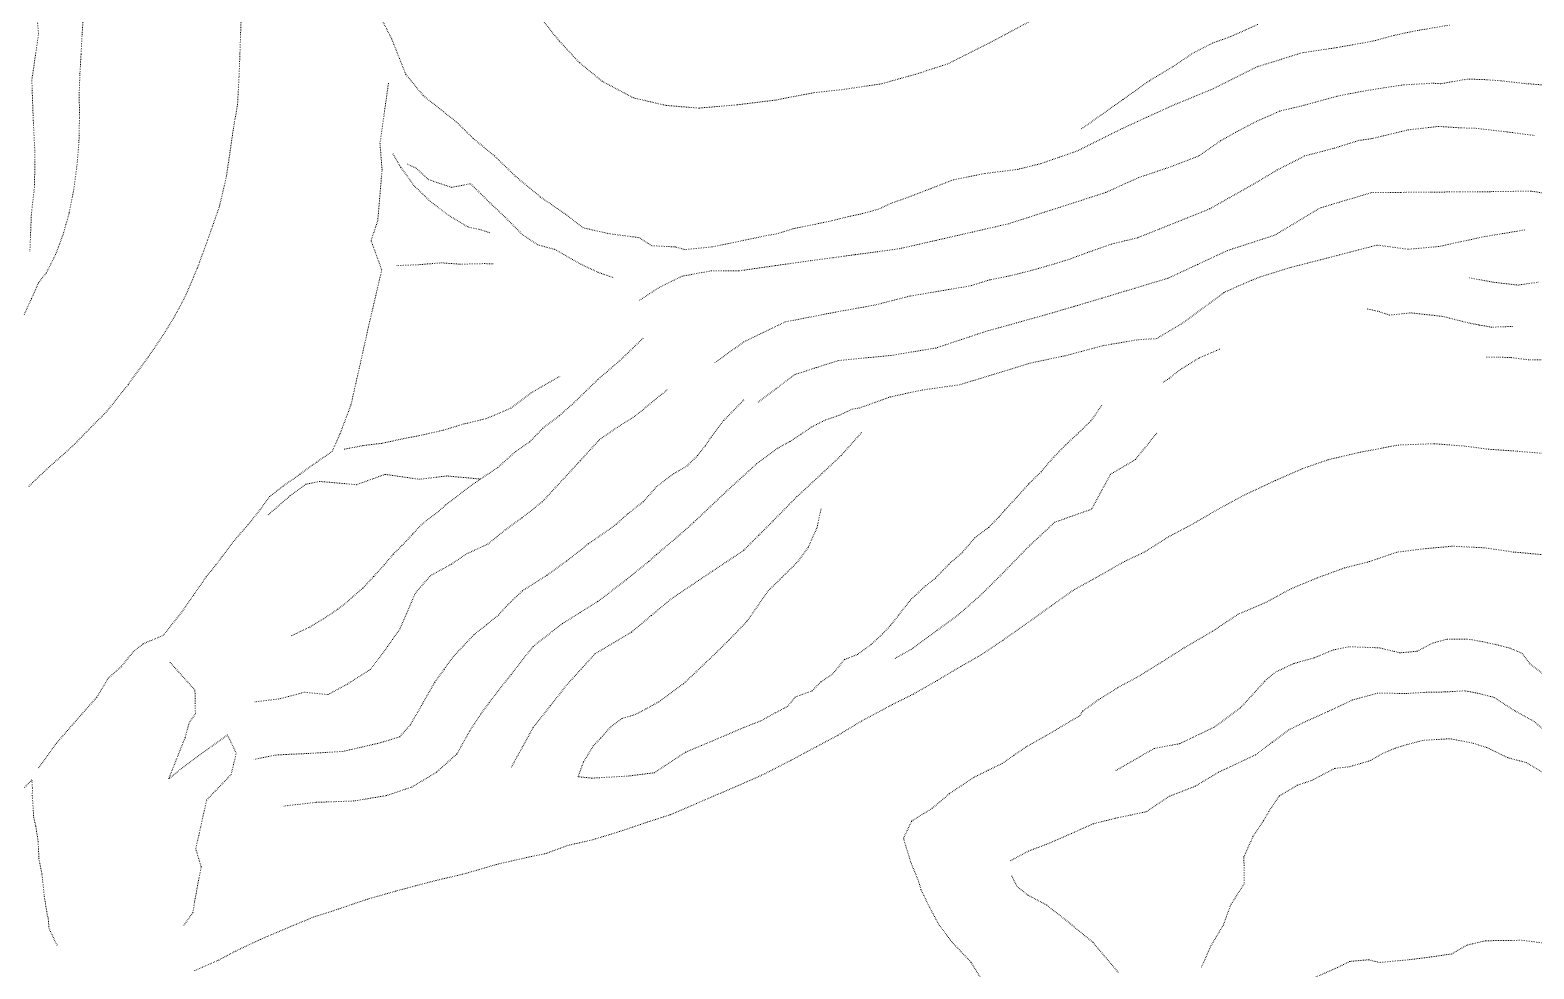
# Model space of a CAD drawing. Extents: x 682410 to 689460, y 7661803 to 7669124.
# Drawn here: x 686009.6 to 686323.7, y 7665794.9 to 7665991 of the extents above; entities that cross this region are included whole.
import ezdxf

# ---------------------------------------------------------------- set-up
doc = ezdxf.new("R2010")
doc.units = 0
doc.header["$MEASUREMENT"] = 0
doc.linetypes.add('DOT', pattern=[0.25, 0, -0.25])
doc.layers.add('02 TOE_Line', color=1, linetype='DOT', lineweight=20)

msp = doc.modelspace()

# ---------------------------------------------------------------- linework, layer by layer
at = {"layer": '02 TOE_Line'}
for points in [[(686008.39, 7665931.61, 3967.86), (686009.88, 7665934.91, 3967.57), (686011.36, 7665938.21, 3967.27), (686013.01, 7665940.32, 3967.21), (686014.94, 7665944.17, 3966.7), (686016.5, 7665948.34, 3966.14), (686017.77, 7665952.85, 3965.67), (686018.7, 7665957.65, 3965.24), (686019.37, 7665962.57, 3964.75), (686019.8, 7665967.56, 3964.25), (686019.91, 7665972.69, 3963.74), (686019.86, 7665977.97, 3963.14), (686020.01, 7665982.02, 3962.92), (686020.25, 7665986.1, 3962.46), (686020.46, 7665990.12, 3962.05), (686020.73, 7665994.12, 3961.75)], [(686010.9, 7665995.54, 3969.79), (686011.37, 7665990.25, 3969.85), (686010.67, 7665985.4, 3969.9), (686009.96, 7665980.56, 3969.96), (686010.11, 7665976.36, 3970), (686010.26, 7665972.17, 3970.05), (686010.59, 7665965.8, 3970.12), (686010.54, 7665958.5, 3970.2), (686009.87, 7665952.62, 3970.26), (686009.55, 7665944.73, 3970.39)], [(686306.05, 7665992.06, 3940.64), (686299.39, 7665990.93, 3940.35), (686294.36, 7665989.89, 3940.42), (686290.31, 7665988.76, 3940.66), (686282.51, 7665987.36, 3940.58), (686275.37, 7665986.3, 3940.77), (686270.62, 7665984.83, 3940.79), (686265.88, 7665983.36, 3940.82), (686261.17, 7665981.01, 3940.7), (686256.46, 7665978.66, 3940.58), (686252.23, 7665976.92, 3940.46), (686248.01, 7665975.18, 3940.34), (686242.85, 7665972.81, 3940.38), (686237.69, 7665970.45, 3940.42), (686232.99, 7665968.11, 3940.44), (686228.3, 7665965.77, 3940.47), (686224.51, 7665964.45, 3940.56), (686220.72, 7665963.13, 3940.65), (686215.84, 7665961.91, 3941.14), (686209.02, 7665961.06, 3941.63), (686202.47, 7665959.76, 3942.16), (686197.63, 7665957.89, 3942.9), (686192.78, 7665956.02, 3943.64), (686189.37, 7665954.82, 3943.92), (686186.87, 7665953.62, 3944.12), (686183.01, 7665952.57, 3944.67), (686181, 7665952.17, 3944.74), (686177.06, 7665951.2, 3944.99), (686173.36, 7665950.4, 3945.32), (686168.94, 7665949.51, 3945.57), (686165.56, 7665948.47, 3945.82), (686163.47, 7665948.1, 3946.07), (686158.66, 7665947.1, 3946.26), (686152, 7665945.73, 3946.61), (686146.4, 7665945.17, 3947.32), (686144.3, 7665945.72, 3947.48), (686139.42, 7665945.97, 3947.69), (686136.8, 7665947.67, 3947.69), (686130.58, 7665948.47, 3948.3), (686125.11, 7665949.71, 3948.81), (686121.46, 7665952.53, 3948.72), (686116.23, 7665956.13, 3949.12), (686110.94, 7665960.51, 3949.48), (686106.57, 7665964.74, 3950.07), (686102.05, 7665968.47, 3950.49), (686098.84, 7665971.66, 3950.99), (686095.98, 7665973.94, 3950.99), (686091.71, 7665977.34, 3951.75), (686088.06, 7665981.79, 3951.9), (686085.12, 7665989.18, 3952.41), (686082.32, 7665994.66, 3952.84)], [(686218.04, 7665992.65, 3940.19), (686210.3, 7665988.51, 3940.96), (686201.2, 7665983.94, 3942), (686194.47, 7665981.77, 3942.6), (686187.4, 7665979.8, 3943.21), (686179.42, 7665978.61, 3943.87), (686173.19, 7665977.93, 3944.41), (686165.39, 7665976.41, 3945.13), (686157.14, 7665975.39, 3945.91), (686149.2, 7665974.72, 3946.7), (686142.29, 7665975.3, 3947.3), (686135.61, 7665976.86, 3948.13), (686129.1, 7665980.32, 3948.99), (686124.32, 7665984.23, 3949.71), (686120.1, 7665988.75, 3950.42), (686114.69, 7665995.54, 3951.29)], [(686053.65, 7665992.65, 3962.26), (686053.43, 7665986.24, 3962.71), (686053.23, 7665981.12, 3963.11), (686052.93, 7665975.44, 3963.38), (686052.05, 7665970.43, 3963.85), (686051.35, 7665965.48, 3964.21), (686050.58, 7665960.36, 3964.69), (686049.18, 7665954.29, 3965), (686046.65, 7665947.07, 3965.6), (686044.52, 7665941.26, 3965.96), (686042.02, 7665935.42, 3966.34), (686039.71, 7665931.07, 3966.69), (686036.94, 7665926.61, 3967.01), (686034.24, 7665922.68, 3967.33), (686030.05, 7665916.93, 3967.76), (686025.48, 7665911.2, 3968.39), (686022.26, 7665908, 3968.92), (686018.4, 7665904.04, 3969.31), (686013.43, 7665899.63, 3969.79), (686009.32, 7665895.71, 3970.37)], [(686265.99, 7665992.2, 3936.5), (686263.19, 7665990.93, 3936.81), (686260.35, 7665989.66, 3937.14), (686256.57, 7665988.31, 3937.45), (686252.5, 7665986.22, 3937.97), (686248.21, 7665983.33, 3938.57), (686243.38, 7665980.44, 3938.98), (686237.84, 7665976.51, 3939.53), (686229.21, 7665970.39, 3939.77)], [(686011.38, 7665836.89, 3957.76), (686015.08, 7665842.03, 3955.51), (686020.4, 7665848.14, 3952.51), (686023.55, 7665851.68, 3951.77), (686025.92, 7665855.61, 3951.93), (686028.72, 7665858.14, 3951.57), (686031.13, 7665861.16, 3949.96), (686033.22, 7665862.82, 3949.53), (686037.41, 7665864.58, 3948.19), (686041.09, 7665869.19, 3948.53), (686043.73, 7665872.99, 3948.76), (686046.37, 7665876.79, 3949.08), (686048.43, 7665879.33, 3949.36), (686052.04, 7665884.15, 3949.79), (686055.19, 7665887.77, 3949.71), (686057.77, 7665890.97, 3949.78), (686059.63, 7665893.61, 3949.59), (686062.45, 7665895.75, 3948.57), (686065.99, 7665898.26, 3947.25), (686069.47, 7665900.78, 3945.98), (686072.66, 7665902.97, 3944.83), (686074.35, 7665906.71, 3945.05), (686076.61, 7665912.72, 3945.43), (686078.33, 7665920.28, 3945.84), (686080.28, 7665929.07, 3946.31), (686081.63, 7665934.85, 3946.59), (686083.04, 7665940.91, 3946.89), (686080.81, 7665947.03, 3949.68), (686082.22, 7665951.26, 3949.58), (686083.11, 7665961.92, 3949.64), (686082.68, 7665967.32, 3950.2), (686084.46, 7665980.02, 3953.82)], [(686326.43, 7665979.49, 3950.34), (686321.79, 7665979.85, 3950.37), (686316.81, 7665980.43, 3950.35), (686313.77, 7665980.65, 3950.34), (686309.89, 7665980.79, 3950.32), (686304.22, 7665979.81, 3950.3), (686302.67, 7665979.92, 3950.01), (686296.44, 7665979.58, 3950.03), (686291.99, 7665978.9, 3950.05), (686287.84, 7665978.23, 3950.06), (686282.51, 7665977.18, 3950.06), (686275.49, 7665975.26, 3950.05), (686270.6, 7665974.1, 3950.04), (686265.79, 7665971.96, 3950.03), (686261.35, 7665969.65, 3950.03), (686258.25, 7665967.89, 3950.02), (686253.68, 7665964.72, 3950.01), (686247.78, 7665962.45, 3950), (686241.03, 7665960.17, 3949.99), (686234.25, 7665957.09, 3950.16), (686227.51, 7665954.92, 3950.22), (686220.77, 7665952.75, 3950.28), (686214.02, 7665950.58, 3950.35), (686206.42, 7665948.83, 3950.34), (686198.81, 7665947.09, 3950.33), (686191.2, 7665945.35, 3950.32), (686186.56, 7665944.72, 3950.21), (686181.91, 7665944.1, 3950.1), (686177.26, 7665943.47, 3950), (686172.61, 7665942.85, 3949.89), (686165.11, 7665941.79, 3950.21), (686157.61, 7665940.72, 3950.52), (686151.91, 7665940.73, 3950.74), (686145.79, 7665939.62, 3950.97), (686141.07, 7665937.3, 3950.63), (686136.83, 7665934.54, 3950.3)], [(686323.76, 7665969, 3959.78), (686318.03, 7665969.75, 3959.8), (686311.38, 7665970.52, 3959.83), (686308.33, 7665970.59, 3959.84), (686303.82, 7665970.9, 3959.85), (686297.43, 7665970.17, 3959.86), (686289.87, 7665968.36, 3959.88), (686287.14, 7665967.96, 3959.89), (686281.95, 7665966.34, 3959.91), (686275.8, 7665964.72, 3959.93), (686270.08, 7665961.8, 3959.95), (686265.15, 7665958.86, 3959.97), (686260.04, 7665955.98, 3959.99), (686255.94, 7665953.65, 3960.01), (686249.83, 7665951.2, 3960.03), (686245.39, 7665949.43, 3960.05), (686240.95, 7665947.65, 3960.07), (686235.51, 7665946.32, 3960.08), (686230.83, 7665944.69, 3960.1), (686226.62, 7665943.14, 3960.12), (686222.94, 7665942.01, 3960.13), (686218.95, 7665940.86, 3960.15), (686214.28, 7665939.68, 3960.16), (686209.95, 7665938.84, 3960.14), (686205.94, 7665937.58, 3960.38), (686193.24, 7665935.43, 3960.2), (686186.12, 7665933.6, 3960.15), (686176.33, 7665931.83, 3960.08), (686167.27, 7665930.04, 3960.13), (686158.68, 7665925.89, 3960.22), (686152.53, 7665921.48, 3960.75)], [(686085.39, 7665965.17, 3949.56), (686087.02, 7665962.32, 3949.54), (686089.87, 7665958.43, 3949.55), (686093.47, 7665954.97, 3949.67), (686097.03, 7665952.31, 3949.78), (686101.1, 7665949.85, 3949.9), (686103.48, 7665949.37, 3950.65), (686105.69, 7665948.66, 3950.73)], [(686088.39, 7665963.03, 3950.49), (686090.26, 7665962.15, 3950.19), (686092.8, 7665959.79, 3950.17), (686097.58, 7665958.17, 3950.05), (686101.58, 7665958.91, 3950.14), (686105.63, 7665954.96, 3949.99), (686108.92, 7665951.84, 3949.93), (686112.37, 7665948.33, 3949.87), (686115.64, 7665946.15, 3950.15), (686119.2, 7665945.2, 3950.13), (686124.64, 7665942.1, 3950.01), (686128.24, 7665940.41, 3950.29), (686131.37, 7665939.32, 3950.56)], [(686161.64, 7665913.28, 3972.01), (686165.51, 7665916.18, 3971.4), (686169.37, 7665919.09, 3970.78), (686173.87, 7665920.53, 3970.62), (686178.37, 7665921.98, 3970.46), (686183.95, 7665922.52, 3970.37), (686189.52, 7665923.07, 3970.27), (686194.13, 7665923.84, 3970.33), (686198.74, 7665924.6, 3970.4), (686204.1, 7665926.37, 3970.19), (686209.45, 7665928.15, 3969.97), (686215.61, 7665929.85, 3969.95), (686221.76, 7665931.56, 3969.93), (686227.64, 7665933.29, 3969.92), (686233.52, 7665935.03, 3969.91), (686240.4, 7665937.11, 3969.99), (686247.29, 7665939.2, 3970.07), (686253.49, 7665942.08, 3970.2), (686259.68, 7665944.97, 3970.33), (686264.61, 7665946.57, 3970.52), (686269.53, 7665948.17, 3970.7), (686274.28, 7665951.01, 3970.66), (686279.02, 7665953.86, 3970.62), (686284.42, 7665955.47, 3970.56), (686289.82, 7665957.08, 3970.51), (686296, 7665957.12, 3970.62), (686302.17, 7665957.17, 3970.73), (686308.34, 7665957.22, 3970.85), (686314.51, 7665957.26, 3970.96), (686323.08, 7665957.39, 3970.53), (686333.48, 7665955.62, 3970.35)], [(686062.59, 7665828.92, 3980.77), (686069.37, 7665829.7, 3980.4), (686077.2, 7665829.98, 3980.31), (686083.98, 7665831.1, 3980.39), (686089.32, 7665832.89, 3980.49), (686094.46, 7665835.97, 3980.62), (686098.74, 7665839.81, 3980.62), (686101.48, 7665844.72, 3980.47), (686103.74, 7665848.16, 3980.51), (686105.49, 7665850.57, 3980.36), (686110.08, 7665856.42, 3980.21), (686114.67, 7665862.28, 3980.06), (686120.81, 7665867.06, 3980.18), (686124.48, 7665869.35, 3980.23), (686128.16, 7665871.65, 3980.27), (686134.09, 7665876.2, 3980.46), (686138.81, 7665880.01, 3980.31), (686140.42, 7665881.46, 3979.97), (686144.94, 7665885.28, 3979.79), (686148.25, 7665888.23, 3979.66), (686155.08, 7665894.7, 3979.71), (686161.34, 7665900.41, 3979.8), (686165.74, 7665903.69, 3979.94), (686168.36, 7665905.11, 3980.02), (686170.64, 7665906.6, 3980.11), (686172.86, 7665908.15, 3980.17), (686175.67, 7665909.54, 3980.31), (686178.74, 7665910.6, 3980.7), (686181.28, 7665911.83, 3980.86), (686182.9, 7665912.1, 3983.23), (686189.31, 7665914.41, 3982), (686195.99, 7665915.84, 3981.5), (686203.64, 7665916.91, 3981.22), (686210.03, 7665918.84, 3980.79), (686218.47, 7665921.45, 3980.73), (686225.77, 7665922.98, 3980.66), (686233.7, 7665925.1, 3980.47), (686241.02, 7665926.34, 3980.43), (686244.88, 7665926.57, 3980.44), (686250.31, 7665929.8, 3980.61), (686256.02, 7665933.99, 3980.43), (686258.96, 7665936.21, 3980.01), (686262.02, 7665937.59, 3979.95), (686264.73, 7665938.75, 3980.27), (686266.51, 7665939.46, 3980.06), (686272.97, 7665941.46, 3980.04), (686279.64, 7665943.17, 3980.03), (686285.3, 7665944.64, 3980.01), (686290.95, 7665946.11, 3979.98), (686297.42, 7665945.23, 3979.81), (686303.8, 7665945.81, 3979.77), (686308.55, 7665946.84, 3979.55), (686313.29, 7665947.87, 3979.32), (686317.5, 7665948.56, 3979.25), (686321.71, 7665949.26, 3979.19)], [(686086.17, 7665941.82, 3947.18), (686090.82, 7665942.01, 3947.65), (686095.46, 7665942.4, 3947.99), (686099.53, 7665942.11, 3948.4), (686104.46, 7665942.24, 3948.74), (686106.3, 7665942.16, 3949.24)], [(686310.23, 7665939.27, 3990.34), (686315.13, 7665938.35, 3990.89), (686320.34, 7665937.75, 3990.58), (686324.72, 7665938.37, 3990.09)], [(686288.89, 7665932.76, 3999.91), (686291.05, 7665932.31, 3999.91), (686293.51, 7665931.49, 3999.94), (686297.99, 7665931.94, 4000.25), (686304.64, 7665931.21, 4000.19), (686310.35, 7665929.77, 4000.51), (686312.28, 7665929.4, 4000.12), (686314.89, 7665928.96, 4000.08), (686319.43, 7665929.11, 4000.12)], [(686137.65, 7665926.68, 3949.15), (686133.14, 7665922.32, 3949.12), (686128.17, 7665918.01, 3949.22), (686123.15, 7665913.12, 3949.34), (686120.12, 7665910.46, 3949.27), (686116.72, 7665907.85, 3949.3), (686113.95, 7665905.01, 3949.22), (686111.04, 7665903.01, 3949.11), (686107.28, 7665899.64, 3949.04), (686103.66, 7665897.24, 3948.96), (686096.63, 7665897.87, 3949.26), (686090.89, 7665897.18, 3949.19), (686083.74, 7665898.21, 3949.43), (686077.77, 7665896.05, 3949.38), (686070.06, 7665896.74, 3949.44), (686067.18, 7665896.13, 3949.35), (686063.87, 7665893.71, 3949.38), (686059.19, 7665889.63, 3949.53)], [(686258.07, 7665924.38, 3989.91), (686253.67, 7665922.48, 3989.57), (686250.18, 7665920.31, 3989.8), (686247.49, 7665918.25, 3989.74), (686246.13, 7665917.38, 3989.9)], [(686447.27, 7665919.08, 4010.54), (686440.71, 7665916.78, 4010.34), (686432.12, 7665914.07, 4010.46), (686427.39, 7665912.81, 4010.81), (686421.21, 7665912.28, 4010.65), (686412.35, 7665913.02, 4010.57), (686401.78, 7665914.03, 4010.3), (686394.82, 7665913.74, 4010.25), (686387.95, 7665913.61, 4010.21), (686384.38, 7665914.19, 4010.3), (686379.48, 7665915.6, 4010.13), (686369.73, 7665916.82, 4010.35), (686355.52, 7665920.1, 4010.59), (686344.44, 7665921.96, 4010.35), (686340.17, 7665921.51, 4010.11), (686336.01, 7665921.95, 4010.05), (686331.13, 7665922.17, 4009.9), (686323.74, 7665922.13, 4009.73), (686322.58, 7665922.14, 4009.64), (686318.91, 7665922.61, 4009.71), (686316.23, 7665922.7, 4009.77), (686313.56, 7665922.72, 4009.82)], [(686075.22, 7665903.44, 3944.95), (686079.12, 7665904.23, 3945.41), (686083.11, 7665904.7, 3945.8), (686087.5, 7665905.66, 3946.24), (686091.66, 7665906.47, 3946.71), (686095.94, 7665907.45, 3947.12), (686100.22, 7665908.74, 3947.58), (686104.95, 7665909.88, 3948), (686109.98, 7665912.04, 3948.77), (686114.21, 7665915.22, 3948.98), (686117.25, 7665916.98, 3949.33), (686120.29, 7665918.73, 3949.69)], [(686056.53, 7665850.68, 3959.73), (686061.84, 7665851.34, 3959.72), (686066.83, 7665852.69, 3959.69), (686071.82, 7665852.2, 3959.83), (686075.87, 7665854.41, 3959.98), (686080.66, 7665857.44, 3960.05), (686084.26, 7665862.23, 3960.02), (686086.83, 7665865.93, 3959.88), (686088.24, 7665869.13, 3959.8), (686090.02, 7665873.34, 3959.78), (686093.21, 7665877.04, 3959.75), (686097.59, 7665879.46, 3959.74), (686100.78, 7665881.62, 3959.74), (686105.22, 7665883.64, 3959.73), (686108.8, 7665886.59, 3959.73), (686112.36, 7665889.16, 3959.72), (686116.58, 7665892.47, 3959.7), (686124.54, 7665901.11, 3959.68), (686128.49, 7665905.43, 3959.4), (686131.95, 7665907.84, 3959.3), (686136.06, 7665910.46, 3959.19), (686142.79, 7665915.99, 3959.19)], [(686158.69, 7665913.8, 3970.55), (686154.45, 7665909.44, 3970.45), (686151.86, 7665906, 3970.61), (686150.56, 7665904.13, 3970.95), (686149.02, 7665902.14, 3971.02), (686146.82, 7665899.98, 3971.12), (686144.05, 7665898.36, 3971.02), (686140.46, 7665895.68, 3970.9), (686137.65, 7665892.46, 3970.92), (686134.41, 7665889.98, 3970.98), (686132.04, 7665887.8, 3971.07), (686129.77, 7665886.17, 3971.15), (686126.18, 7665883.69, 3970.6), (686121.66, 7665880.1, 3970.61), (686117.55, 7665877.14, 3970.62), (686112.45, 7665873.9, 3970.7), (686109.35, 7665870.97, 3970.73), (686107.42, 7665868.83, 3970.98), (686104.84, 7665866.74, 3970.93), (686102.25, 7665864.66, 3970.87), (686100.13, 7665862.42, 3970.91), (686098.02, 7665860.17, 3970.95), (686096.06, 7665857.46, 3970.99), (686094.11, 7665854.75, 3971.03), (686091.54, 7665850.27, 3971.09), (686088.97, 7665845.8, 3971.15), (686086.8, 7665843.39, 3971.43), (686082.54, 7665842.09, 3971.09), (686078.74, 7665841.21, 3971.07), (686074.93, 7665840.33, 3971.05), (686071.34, 7665840.12, 3970.94), (686067.74, 7665839.91, 3970.83), (686062.93, 7665839.69, 3970.37), (686060.8, 7665839.57, 3970.17), (686056.31, 7665838.65, 3970.29)], [(686233.44, 7665912.61, 3988.77), (686231.14, 7665909.36, 3989.18), (686228.57, 7665906.86, 3989.55), (686225.9, 7665904.39, 3989.98), (686223.31, 7665901.74, 3990.31), (686220.74, 7665898.73, 3990.61), (686218.16, 7665896.2, 3990.98), (686215.66, 7665893.4, 3991.46), (686213.19, 7665890.75, 3991.59), (686211.91, 7665889.28, 3991.81), (686209.81, 7665887.14, 3992.11), (686206.93, 7665884.97, 3992.45), (686204.24, 7665881.84, 3993.28), (686201.43, 7665879.38, 3993.51), (686198.68, 7665876.51, 3993.81), (686196.58, 7665874.9, 3994.32), (686193.49, 7665871.97, 3994.57), (686190.95, 7665868.74, 3994.91), (686189.33, 7665866.7, 3995.27), (686187.64, 7665864.87, 3995.54), (686185.2, 7665862.63, 3995.77), (686182.46, 7665860.61, 3995.99), (686179.67, 7665859.51, 3996.32), (686177.24, 7665856.53, 3997.03), (686174.75, 7665854.84, 3997.17), (686172.93, 7665852.98, 3997.61), (686169.39, 7665851.7, 3997.87), (686167.87, 7665849.76, 3998.04), (686165.23, 7665848.37, 3998.38), (686162.18, 7665846.7, 3998.97), (686158.29, 7665845.18, 3999.58), (686152.46, 7665842.68, 3999.86), (686146.5, 7665840.18, 3999.95), (686139.98, 7665835.88, 3999.98), (686134.53, 7665835.19, 3999.89), (686126.91, 7665834.75, 3999.78), (686124.04, 7665835.05, 3999.72), (686125.2, 7665838.18, 4000.02), (686127.23, 7665841.48, 3999.98), (686128.83, 7665843.17, 3999.88), (686130.87, 7665845.48, 3999.97), (686133.28, 7665847.22, 3999.88), (686135.96, 7665848.04, 4000.04), (686138.26, 7665849.21, 3999.8), (686140.94, 7665850.71, 3999.76), (686146.08, 7665854.47, 3999.55), (686151.95, 7665860.05, 3998.73), (686155.63, 7665863.66, 3998.22), (686159.38, 7665867.58, 3997.65), (686163.77, 7665873.9, 3996.81), (686166.72, 7665876.77, 3996.41), (686169.97, 7665880.01, 3995.91), (686172.15, 7665883.02, 3995.45), (686173.97, 7665887.13, 3996.68), (686174.83, 7665891.16, 3997.83)], [(686183.25, 7665906.94, 3989.63), (686179, 7665902.15, 3989.73), (686174.98, 7665898.38, 3989.65), (686169.77, 7665893.56, 3989.53), (686164.81, 7665888.52, 3989.64), (686161.7, 7665885.41, 3989.81), (686158.59, 7665882.29, 3989.98), (686152.15, 7665878.02, 3989.59), (686147.82, 7665875.11, 3989.56), (686143.49, 7665872.2, 3989.53), (686139.34, 7665868.72, 3989.65), (686135.2, 7665865.25, 3989.77), (686131.37, 7665862.97, 3989.78), (686127.55, 7665860.69, 3989.79), (686124.68, 7665857.53, 3989.92), (686121.81, 7665854.36, 3990.04), (686118.24, 7665849.85, 3990.33), (686114.68, 7665845.34, 3990.63), (686112.35, 7665841.11, 3990.57), (686110.03, 7665836.87, 3990.5)], [(686244.93, 7665906.85, 4001.52), (686240.44, 7665901.29, 4001.41), (686235.25, 7665898.23, 4001.44), (686231.31, 7665890.94, 4001.34), (686223.63, 7665888.22, 4001.04), (686218.3, 7665883.27, 4000.91), (686212.68, 7665877.49, 4000.57), (686208.21, 7665873.05, 4000.63), (686203.44, 7665868.84, 4000.64), (686198.97, 7665865.57, 4000.78), (686193.99, 7665861.88, 4000.91), (686190.21, 7665859.75, 4000.77)], [(686043.96, 7665794.54, 3990.28), (686048.99, 7665796.75, 3991.12), (686052.54, 7665798.64, 3991.42), (686057.79, 7665801.1, 3991.95), (686063.9, 7665803.7, 3992.6), (686068.85, 7665805.75, 3993.03), (686073.98, 7665807.4, 3993.56), (686080.15, 7665809.5, 3994.1), (686086, 7665811.16, 3994.72), (686090.19, 7665812.29, 3995.08), (686094.4, 7665813.38, 3995.31), (686100.44, 7665814.8, 3995.89), (686107.03, 7665816.73, 3996.2), (686112.89, 7665818.07, 3996.75), (686117.37, 7665819.02, 3997.2), (686121.9, 7665820.7, 3997.43), (686126.96, 7665821.84, 3997.98), (686133.39, 7665823.82, 3998.46), (686138.51, 7665825.57, 3998.87), (686143.33, 7665827.12, 3999.26), (686146.81, 7665828.61, 3999.58), (686152.41, 7665831.03, 3999.91), (686157.85, 7665833.34, 4000.3), (686163.06, 7665835.67, 4000.83), (686168.56, 7665838.51, 4001.34), (686173.83, 7665841.32, 4001.63), (686178.39, 7665843.75, 4002.07), (686183.23, 7665846.67, 4002.39), (686189.68, 7665850.12, 4003.04), (686194.09, 7665852.32, 4003.49), (686199.07, 7665855.16, 4003.99), (686204.03, 7665858.11, 4004.45), (686208.26, 7665860.53, 4004.92), (686212.83, 7665863.6, 4005.31), (686218.19, 7665867.38, 4005.73), (686222.9, 7665870.75, 4006.13), (686227.42, 7665873.98, 4006.75), (686232.33, 7665876.69, 4007.3), (686238.2, 7665880.03, 4007.88), (686242.29, 7665881.95, 4008.62), (686247.61, 7665885.31, 4009.1), (686252.21, 7665887.72, 4009.71), (686258.28, 7665891.24, 4010.33), (686263.22, 7665893.89, 4010.86), (686269.72, 7665896.95, 4011.55), (686275.31, 7665899.39, 4012.04), (686280.7, 7665901.26, 4012.42), (686287.07, 7665902.76, 4012.94), (686295.37, 7665904.34, 4013.68), (686302.88, 7665904.61, 4014.24), (686309.25, 7665904.11, 4014.95), (686314.15, 7665903.47, 4015.4), (686320.25, 7665903.04, 4015.98), (686327.8, 7665902.4, 4016.65)], [(686064.18, 7665864.48, 3949.8), (686068.01, 7665866.32, 3949.84), (686070.91, 7665868.06, 3949.84), (686073.89, 7665870.05, 3949.81), (686075.82, 7665871.56, 3949.59), (686076.9, 7665872.55, 3949.69), (686079.13, 7665874.47, 3949.92), (686081.36, 7665876.89, 3949.89), (686083.58, 7665879.31, 3949.86), (686085.47, 7665881.57, 3949.72), (686087.27, 7665883.33, 3949.73), (686089.54, 7665885.76, 3949.74), (686091.22, 7665887.62, 3949.34), (686095.06, 7665890.61, 3949.2), (686096.43, 7665891.83, 3949.43), (686100.87, 7665895.27, 3949.02), (686103.66, 7665897.24, 3948.96)], [(686209.12, 7665791.41, 4000.73), (686206.09, 7665796.34, 4000.55), (686202.07, 7665800.58, 4000.4), (686199.33, 7665804.26, 4000.28), (686197.19, 7665808.29, 4000.26), (686195.67, 7665811.48, 4000.44), (686195.16, 7665813.24, 4000.67), (686193.51, 7665817.27, 4001.15), (686192.02, 7665822.18, 4001.56), (686193.75, 7665825.82, 4001.76), (686198.03, 7665828.45, 4002.18), (686201.63, 7665831.53, 4002.78), (686204.21, 7665833.25, 4003.07), (686206.8, 7665834.97, 4003.36), (686209.73, 7665836.4, 4003.63), (686212.66, 7665837.83, 4003.89), (686215.14, 7665839.56, 4004.2), (686217.62, 7665841.28, 4004.51), (686222.18, 7665843.84, 4004.82), (686226.98, 7665846.71, 4005.26), (686228.85, 7665847.8, 4005.52), (686229.48, 7665848.79, 4005.81), (686232.82, 7665851.18, 4006.19), (686236.9, 7665853.74, 4006.76), (686241.14, 7665856.02, 4007.13), (686246.14, 7665859.12, 4007.56), (686250.75, 7665862.05, 4007.93), (686256.58, 7665865.44, 4008.67), (686261.88, 7665868.98, 4009.38), (686267.68, 7665871.45, 4009.78), (686272.99, 7665874.33, 4010.65), (686278.44, 7665876.59, 4011.14), (686284.14, 7665878.67, 4011.9), (686289.31, 7665879.98, 4012.3), (686295.06, 7665881.96, 4013.01), (686301.26, 7665882.72, 4013.51), (686306.74, 7665883.2, 4014.13), (686313.43, 7665882.86, 4014.77), (686319.43, 7665881.99, 4015.12), (686326.65, 7665881.33, 4016)], [(686236.37, 7665836.34, 3999.96), (686244.38, 7665840.95, 3999.94), (686249.76, 7665841.97, 3999.92), (686256.93, 7665845.43, 3999.9), (686262.41, 7665849.44, 3999.89), (686267.5, 7665855.03, 3999.87), (686269.65, 7665856.88, 3999.86), (686273.59, 7665858.71, 3999.85), (686277.83, 7665859.89, 3999.86), (686281.84, 7665861.57, 3999.88), (686285.01, 7665862.2, 3999.89), (686291.33, 7665861.98, 3999.91), (686294.56, 7665861.21, 3999.92), (686295.71, 7665860.94, 3999.92), (686299.35, 7665861.26, 3999.94), (686302.41, 7665862.92, 3999.96), (686305.64, 7665863.8, 3999.98), (686309.8, 7665863.8, 4000), (686312.56, 7665863.34, 4000.01), (686315.56, 7665862.71, 4000.03), (686318.67, 7665861.91, 4000.04), (686321.21, 7665860.81, 4000.06), (686322.85, 7665858.62, 4000.07), (686326.07, 7665856.19, 4000.09)], [(686041.71, 7665804, 3987.99), (686043.61, 7665806.69, 3987.23), (686043.94, 7665808.88, 3985.99), (686044.51, 7665811.94, 3984.62), (686045.35, 7665816.24, 3982.83), (686044.19, 7665819.99, 3980.24), (686045.23, 7665824.58, 3978.76), (686046.47, 7665830.18, 3976.17), (686051.59, 7665835.52, 3975.2), (686052.66, 7665839.97, 3973.12), (686050.83, 7665843.77, 3970.15), (686043.45, 7665838.47, 3970.08), (686038.55, 7665834.63, 3970.14), (686041.96, 7665843.19, 3966.69), (686042.79, 7665846.25, 3965.25), (686044.12, 7665848.18, 3964.59), (686044.03, 7665853.14, 3961.77), (686038.72, 7665859.06, 3952.74)], [(686326.24, 7665844.52, 3989.28), (686323.56, 7665846.69, 3989.34), (686319.68, 7665848.82, 3989.32), (686315.35, 7665851.62, 3989.21), (686311.88, 7665852.52, 3989.36), (686309.19, 7665852.99, 3989.58), (686305.14, 7665852.76, 3989.94), (686300.71, 7665852.67, 3990.33), (686297.05, 7665852.44, 3990.22), (686291.02, 7665852.51, 3990.38), (686285.83, 7665851.09, 3990.11), (686280.58, 7665848.62, 3990.21), (686276.33, 7665846.74, 3990.34), (686272.53, 7665844.86, 3990.55), (686269.03, 7665842.24, 3990.49), (686265.53, 7665839.61, 3990.42), (686261.69, 7665837.8, 3990.29), (686257.84, 7665836, 3990.16), (686252.95, 7665833.06, 3990.04), (686247.55, 7665830.97, 3990.11), (686242.68, 7665827.72, 3990.07), (686239.42, 7665827.03, 3990.1), (686236.16, 7665826.34, 3990.12), (686231.62, 7665825.21, 3990.07), (686226.44, 7665822.89, 3990.01), (686221.83, 7665820.91, 3990.05), (686218.15, 7665819.53, 3990.12), (686214.2, 7665817.41, 3990.08)], [(686326.99, 7665835.1, 3980.69), (686322.08, 7665838, 3980.87), (686318.19, 7665839.03, 3980.98), (686313.83, 7665841.15, 3981.13), (686311, 7665842.04, 3980.49), (686306.17, 7665842.99, 3980.43), (686300.5, 7665842.64, 3980.31), (686297.15, 7665841.76, 3980.28), (686294.69, 7665840.99, 3980.26), (686292.13, 7665839.93, 3980.31), (686289.53, 7665838.42, 3980.37), (686285.12, 7665837.12, 3980.37), (686282.08, 7665836.78, 3980.33), (686277.35, 7665834.31, 3980.25), (686274.25, 7665833.26, 3980.16), (686270.5, 7665831.02, 3980.04), (686268.32, 7665827.77, 3979.96), (686267.17, 7665825.8, 3980.54), (686264.99, 7665822.53, 3980.36), (686263.13, 7665818.29, 3980.41), (686263.15, 7665812.65, 3980.34), (686260.35, 7665808.26, 3980.07), (686258.82, 7665804.07, 3979.98), (686256.28, 7665799.83, 3979.93), (686254.16, 7665795.07, 3979.89)], [(686015.22, 7665799.83, 3982.15), (686013.55, 7665803.37, 3979.44), (686013.38, 7665805.52, 3978.19), (686013.19, 7665806.16, 3977.8), (686012.56, 7665810.07, 3975.21), (686012.07, 7665814.8, 3972.08), (686011.44, 7665817.99, 3969.96), (686011.29, 7665821.48, 3967.67), (686010.78, 7665824.77, 3965.49), (686010.35, 7665826.56, 3964.35), (686010.06, 7665831.09, 3961.29), (686010.08, 7665832.71, 3960.16), (686009.98, 7665834.4, 3958.95), (686008.34, 7665832.69, 3960.27)], [(686236.88, 7665794.18, 3989.95), (686231.54, 7665800.48, 3989.96), (686226.73, 7665804.45, 3990), (686221.86, 7665808.29, 3990.02), (686217.96, 7665810.33, 3990.01), (686215.77, 7665812.04, 3990.09), (686214.55, 7665814.45, 3989.95)], [(686325.27, 7665800.35, 3973.48), (686321.11, 7665800.9, 3974.35), (686318.79, 7665800.83, 3974.53), (686313.62, 7665800.79, 3974.71), (686309.63, 7665799.84, 3974.12), (686306.51, 7665798.03, 3973.72), (686302.27, 7665797.41, 3973.59), (686297.66, 7665796.82, 3973.54), (686291.4, 7665796.25, 3973.12), (686289.18, 7665796.82, 3973.3), (686285.21, 7665796.46, 3973.6), (686282.66, 7665795.19, 3973.67), (686279.87, 7665793.97, 3973.63), (686276.04, 7665792.32, 3973.99), (686273.68, 7665789.09, 3972.99), (686272, 7665785.61, 3972.72), (686267.9, 7665783.38, 3972.89)]]:
    msp.add_polyline3d(points, dxfattribs=at)

doc.saveas('drawing.dxf')
